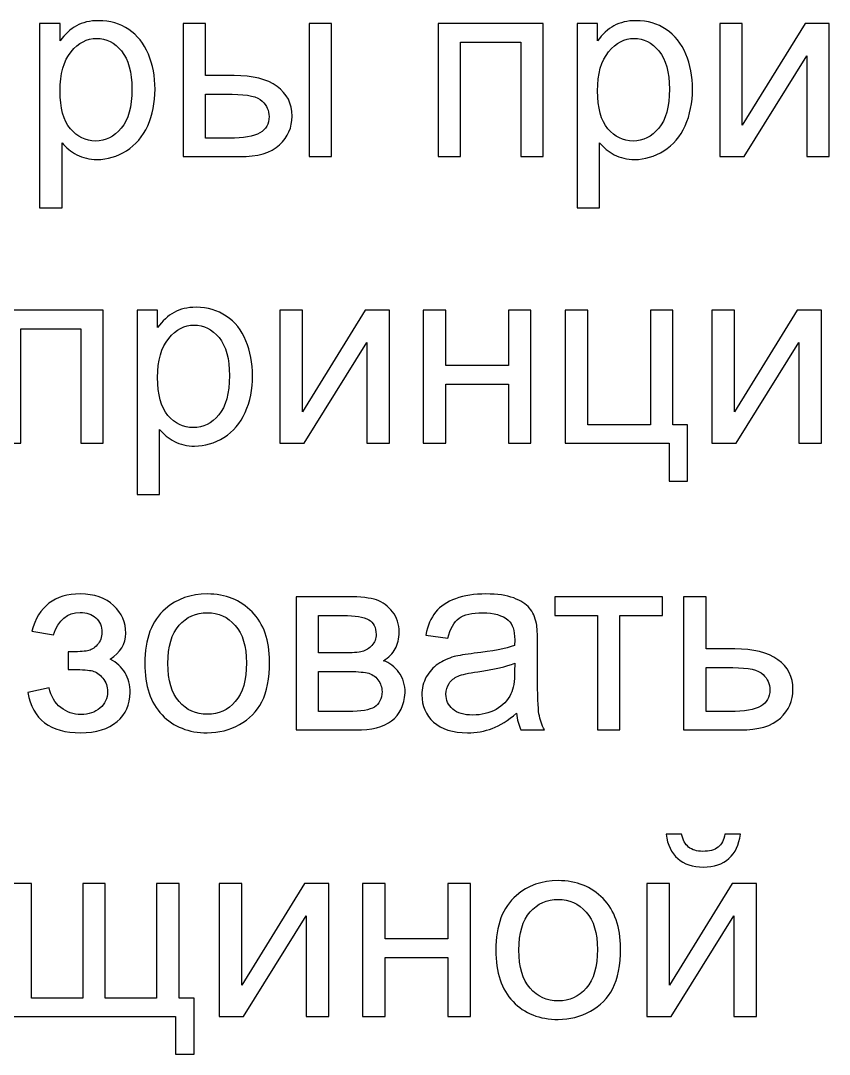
# Model space of a CAD drawing. Header units: centimetres. Extents: x -73.3 to 26.2, y -19.8 to 24.4.
# Drawn here: x -17.1 to -12.83, y 18.67 to 24.13 of the extents above; entities that cross this region are included whole.
import ezdxf

# ---------------------------------------------------------------- set-up
doc = ezdxf.new("R2010")
doc.units = ezdxf.units.CM
doc.header["$MEASUREMENT"] = 0
doc.layers.add('layer 1', color=7, linetype='Continuous')

msp = doc.modelspace()

# ---------------------------------------------------------------- linework, layer by layer
at = {"layer": 'layer 1', "color": 250}
for points, knots in [([(-16.99752, 23.14349), (-16.99752, 23.14349), (-16.99752, 24.11675), (-16.99752, 24.11675), (-16.99752, 24.11675), (-16.99752, 24.11675), (-16.88908, 24.11675), (-16.88908, 24.11675), (-16.88908, 24.11675), (-16.88908, 24.11675), (-16.88908, 24.02435), (-16.88908, 24.02435), (-16.88908, 24.02435), (-16.86355, 24.06004), (-16.83463, 24.08693), (-16.80232, 24.10478), (-16.80232, 24.10478), (-16.77024, 24.12262), (-16.73116, 24.13166), (-16.6853, 24.13166), (-16.6853, 24.13166), (-16.6252, 24.13166), (-16.57234, 24.1163), (-16.52648, 24.08535), (-16.52648, 24.08535), (-16.48062, 24.05462), (-16.44605, 24.01102), (-16.42255, 23.95499), (-16.42255, 23.95499), (-16.39928, 23.89874), (-16.38754, 23.83729), (-16.38754, 23.77019), (-16.38754, 23.77019), (-16.38754, 23.69857), (-16.40041, 23.63396), (-16.42617, 23.57635), (-16.42617, 23.57635), (-16.45192, 23.51897), (-16.48943, 23.47492), (-16.53868, 23.44419), (-16.53868, 23.44419), (-16.5877, 23.41369), (-16.63944, 23.39833), (-16.69366, 23.39833), (-16.69366, 23.39833), (-16.73342, 23.39833), (-16.76911, 23.40669), (-16.80052, 23.42341), (-16.80052, 23.42341), (-16.83214, 23.44012), (-16.8579, 23.46113), (-16.87823, 23.48666), (-16.87823, 23.48666), (-16.87823, 23.48666), (-16.87823, 23.14349), (-16.87823, 23.14349), (-16.87823, 23.14349), (-16.87823, 23.14349), (-16.99752, 23.14349), (-16.99752, 23.14349)], [0, 0, 0, 0, 0.0625, 0.0625, 0.0625, 0.0625, 0.125, 0.125, 0.125, 0.125, 0.1875, 0.1875, 0.1875, 0.1875, 0.25, 0.25, 0.25, 0.25, 0.3125, 0.3125, 0.3125, 0.3125, 0.375, 0.375, 0.375, 0.375, 0.4375, 0.4375, 0.4375, 0.4375, 0.5, 0.5, 0.5, 0.5, 0.5625, 0.5625, 0.5625, 0.5625, 0.625, 0.625, 0.625, 0.625, 0.6875, 0.6875, 0.6875, 0.6875, 0.75, 0.75, 0.75, 0.75, 0.8125, 0.8125, 0.8125, 0.8125, 0.875, 0.875, 0.875, 0.875, 1, 1, 1, 1]), ([(-16.23956, 24.11675), (-16.23956, 24.11675), (-16.12027, 24.11675), (-16.12027, 24.11675), (-16.12027, 24.11675), (-16.12027, 24.11675), (-16.12027, 23.84158), (-16.12027, 23.84158), (-16.12027, 23.84158), (-16.12027, 23.84158), (-15.96981, 23.84158), (-15.96981, 23.84158), (-15.96981, 23.84158), (-15.87154, 23.84158), (-15.79608, 23.8226), (-15.74299, 23.78442), (-15.74299, 23.78442), (-15.6899, 23.74624), (-15.66347, 23.6936), (-15.66347, 23.62651), (-15.66347, 23.62651), (-15.66347, 23.56777), (-15.68561, 23.51761), (-15.72989, 23.47582), (-15.72989, 23.47582), (-15.77417, 23.43402), (-15.84488, 23.41324), (-15.94225, 23.41324), (-15.94225, 23.41324), (-15.94225, 23.41324), (-16.23956, 23.41324), (-16.23956, 23.41324), (-16.23956, 23.41324), (-16.23956, 23.41324), (-16.23956, 24.11675), (-16.23956, 24.11675)], [0, 0, 0, 0, 0.1, 0.1, 0.1, 0.1, 0.2, 0.2, 0.2, 0.2, 0.3, 0.3, 0.3, 0.3, 0.4, 0.4, 0.4, 0.4, 0.5, 0.5, 0.5, 0.5, 0.6, 0.6, 0.6, 0.6, 0.7, 0.7, 0.7, 0.7, 0.8, 0.8, 0.8, 0.8, 1, 1, 1, 1]), ([(-15.574, 24.11675), (-15.574, 24.11675), (-15.45472, 24.11675), (-15.45472, 24.11675), (-15.45472, 24.11675), (-15.45472, 24.11675), (-15.45472, 23.41324), (-15.45472, 23.41324), (-15.45472, 23.41324), (-15.45472, 23.41324), (-15.574, 23.41324), (-15.574, 23.41324), (-15.574, 23.41324), (-15.574, 23.41324), (-15.574, 24.11675), (-15.574, 24.11675)], [0, 0, 0, 0, 0.2, 0.2, 0.2, 0.2, 0.4, 0.4, 0.4, 0.4, 0.6, 0.6, 0.6, 0.6, 1, 1, 1, 1]), ([(-14.89263, 24.11675), (-14.89263, 24.11675), (-14.33687, 24.11675), (-14.33687, 24.11675), (-14.33687, 24.11675), (-14.33687, 24.11675), (-14.33687, 23.41324), (-14.33687, 23.41324), (-14.33687, 23.41324), (-14.33687, 23.41324), (-14.45615, 23.41324), (-14.45615, 23.41324), (-14.45615, 23.41324), (-14.45615, 23.41324), (-14.45615, 24.0178), (-14.45615, 24.0178), (-14.45615, 24.0178), (-14.45615, 24.0178), (-14.77334, 24.0178), (-14.77334, 24.0178), (-14.77334, 24.0178), (-14.77334, 24.0178), (-14.77334, 23.41324), (-14.77334, 23.41324), (-14.77334, 23.41324), (-14.77334, 23.41324), (-14.89263, 23.41324), (-14.89263, 23.41324), (-14.89263, 23.41324), (-14.89263, 23.41324), (-14.89263, 24.11675), (-14.89263, 24.11675)], [0, 0, 0, 0, 0.1111111, 0.1111111, 0.1111111, 0.1111111, 0.2222222, 0.2222222, 0.2222222, 0.2222222, 0.3333333, 0.3333333, 0.3333333, 0.3333333, 0.4444444, 0.4444444, 0.4444444, 0.4444444, 0.5555556, 0.5555556, 0.5555556, 0.5555556, 0.6666667, 0.6666667, 0.6666667, 0.6666667, 0.7777778, 0.7777778, 0.7777778, 0.7777778, 1, 1, 1, 1]), ([(-14.15862, 23.14349), (-14.15862, 23.14349), (-14.15862, 24.11675), (-14.15862, 24.11675), (-14.15862, 24.11675), (-14.15862, 24.11675), (-14.05018, 24.11675), (-14.05018, 24.11675), (-14.05018, 24.11675), (-14.05018, 24.11675), (-14.05018, 24.02435), (-14.05018, 24.02435), (-14.05018, 24.02435), (-14.02465, 24.06004), (-13.99573, 24.08693), (-13.96342, 24.10478), (-13.96342, 24.10478), (-13.93134, 24.12262), (-13.89226, 24.13166), (-13.8464, 24.13166), (-13.8464, 24.13166), (-13.7863, 24.13166), (-13.73344, 24.1163), (-13.68758, 24.08535), (-13.68758, 24.08535), (-13.64172, 24.05462), (-13.60715, 24.01102), (-13.58365, 23.95499), (-13.58365, 23.95499), (-13.56038, 23.89874), (-13.54864, 23.83729), (-13.54864, 23.77019), (-13.54864, 23.77019), (-13.54864, 23.69857), (-13.56151, 23.63396), (-13.58727, 23.57635), (-13.58727, 23.57635), (-13.61302, 23.51897), (-13.65053, 23.47492), (-13.69978, 23.44419), (-13.69978, 23.44419), (-13.7488, 23.41369), (-13.80054, 23.39833), (-13.85476, 23.39833), (-13.85476, 23.39833), (-13.89452, 23.39833), (-13.93021, 23.40669), (-13.96162, 23.42341), (-13.96162, 23.42341), (-13.99324, 23.44012), (-14.019, 23.46113), (-14.03933, 23.48666), (-14.03933, 23.48666), (-14.03933, 23.48666), (-14.03933, 23.14349), (-14.03933, 23.14349), (-14.03933, 23.14349), (-14.03933, 23.14349), (-14.15862, 23.14349), (-14.15862, 23.14349)], [0, 0, 0, 0, 0.0625, 0.0625, 0.0625, 0.0625, 0.125, 0.125, 0.125, 0.125, 0.1875, 0.1875, 0.1875, 0.1875, 0.25, 0.25, 0.25, 0.25, 0.3125, 0.3125, 0.3125, 0.3125, 0.375, 0.375, 0.375, 0.375, 0.4375, 0.4375, 0.4375, 0.4375, 0.5, 0.5, 0.5, 0.5, 0.5625, 0.5625, 0.5625, 0.5625, 0.625, 0.625, 0.625, 0.625, 0.6875, 0.6875, 0.6875, 0.6875, 0.75, 0.75, 0.75, 0.75, 0.8125, 0.8125, 0.8125, 0.8125, 0.875, 0.875, 0.875, 0.875, 1, 1, 1, 1]), ([(-13.40473, 24.11675), (-13.40473, 24.11675), (-13.28544, 24.11675), (-13.28544, 24.11675), (-13.28544, 24.11675), (-13.28544, 24.11675), (-13.28544, 23.58019), (-13.28544, 23.58019), (-13.28544, 23.58019), (-13.28544, 23.58019), (-12.95402, 24.11675), (-12.95402, 24.11675), (-12.95402, 24.11675), (-12.95402, 24.11675), (-12.82592, 24.11675), (-12.82592, 24.11675), (-12.82592, 24.11675), (-12.82592, 24.11675), (-12.82592, 23.41324), (-12.82592, 23.41324), (-12.82592, 23.41324), (-12.82592, 23.41324), (-12.94521, 23.41324), (-12.94521, 23.41324), (-12.94521, 23.41324), (-12.94521, 23.41324), (-12.94521, 23.94641), (-12.94521, 23.94641), (-12.94521, 23.94641), (-12.94521, 23.94641), (-13.27618, 23.41324), (-13.27618, 23.41324), (-13.27618, 23.41324), (-13.27618, 23.41324), (-13.40473, 23.41324), (-13.40473, 23.41324), (-13.40473, 23.41324), (-13.40473, 23.41324), (-13.40473, 24.11675), (-13.40473, 24.11675)], [0, 0, 0, 0, 0.0909091, 0.0909091, 0.0909091, 0.0909091, 0.1818182, 0.1818182, 0.1818182, 0.1818182, 0.2727273, 0.2727273, 0.2727273, 0.2727273, 0.3636364, 0.3636364, 0.3636364, 0.3636364, 0.4545455, 0.4545455, 0.4545455, 0.4545455, 0.5454545, 0.5454545, 0.5454545, 0.5454545, 0.6363636, 0.6363636, 0.6363636, 0.6363636, 0.7272727, 0.7272727, 0.7272727, 0.7272727, 0.8181818, 0.8181818, 0.8181818, 0.8181818, 1, 1, 1, 1]), ([(-16.88908, 23.7607), (-16.88908, 23.67056), (-16.87078, 23.60392), (-16.8344, 23.56076), (-16.8344, 23.56076), (-16.7978, 23.51761), (-16.75352, 23.49593), (-16.70156, 23.49593), (-16.70156, 23.49593), (-16.6487, 23.49593), (-16.60351, 23.51829), (-16.56601, 23.56302), (-16.56601, 23.56302), (-16.52828, 23.60776), (-16.50953, 23.67689), (-16.50953, 23.77064), (-16.50953, 23.77064), (-16.50953, 23.86011), (-16.52783, 23.92698), (-16.56466, 23.97148), (-16.56466, 23.97148), (-16.60148, 24.01599), (-16.64531, 24.03813), (-16.69637, 24.03813), (-16.69637, 24.03813), (-16.74697, 24.03813), (-16.7917, 24.01441), (-16.83056, 23.96719), (-16.83056, 23.96719), (-16.86965, 23.91975), (-16.88908, 23.85107), (-16.88908, 23.7607)], [0, 0, 0, 0, 0.1111111, 0.1111111, 0.1111111, 0.1111111, 0.2222222, 0.2222222, 0.2222222, 0.2222222, 0.3333333, 0.3333333, 0.3333333, 0.3333333, 0.4444444, 0.4444444, 0.4444444, 0.4444444, 0.5555556, 0.5555556, 0.5555556, 0.5555556, 0.6666667, 0.6666667, 0.6666667, 0.6666667, 0.7777778, 0.7777778, 0.7777778, 0.7777778, 1, 1, 1, 1]), ([(-14.05018, 23.7607), (-14.05018, 23.67056), (-14.03188, 23.60392), (-13.9955, 23.56076), (-13.9955, 23.56076), (-13.9589, 23.51761), (-13.91462, 23.49593), (-13.86266, 23.49593), (-13.86266, 23.49593), (-13.8098, 23.49593), (-13.76461, 23.51829), (-13.72711, 23.56302), (-13.72711, 23.56302), (-13.68938, 23.60776), (-13.67063, 23.67689), (-13.67063, 23.77064), (-13.67063, 23.77064), (-13.67063, 23.86011), (-13.68893, 23.92698), (-13.72576, 23.97148), (-13.72576, 23.97148), (-13.76258, 24.01599), (-13.80641, 24.03813), (-13.85747, 24.03813), (-13.85747, 24.03813), (-13.90807, 24.03813), (-13.9528, 24.01441), (-13.99166, 23.96719), (-13.99166, 23.96719), (-14.03075, 23.91975), (-14.05018, 23.85107), (-14.05018, 23.7607)], [0, 0, 0, 0, 0.1111111, 0.1111111, 0.1111111, 0.1111111, 0.2222222, 0.2222222, 0.2222222, 0.2222222, 0.3333333, 0.3333333, 0.3333333, 0.3333333, 0.4444444, 0.4444444, 0.4444444, 0.4444444, 0.5555556, 0.5555556, 0.5555556, 0.5555556, 0.6666667, 0.6666667, 0.6666667, 0.6666667, 0.7777778, 0.7777778, 0.7777778, 0.7777778, 1, 1, 1, 1]), ([(-16.12027, 23.51084), (-16.12027, 23.51084), (-15.99512, 23.51084), (-15.99512, 23.51084), (-15.99512, 23.51084), (-15.91989, 23.51084), (-15.86589, 23.5201), (-15.83381, 23.53862), (-15.83381, 23.53862), (-15.8015, 23.55715), (-15.78546, 23.58607), (-15.78546, 23.62538), (-15.78546, 23.62538), (-15.78546, 23.65588), (-15.79744, 23.68299), (-15.82116, 23.70693), (-15.82116, 23.70693), (-15.84511, 23.73066), (-15.89775, 23.74263), (-15.9793, 23.74263), (-15.9793, 23.74263), (-15.9793, 23.74263), (-16.12027, 23.74263), (-16.12027, 23.74263), (-16.12027, 23.74263), (-16.12027, 23.74263), (-16.12027, 23.51084), (-16.12027, 23.51084)], [0, 0, 0, 0, 0.125, 0.125, 0.125, 0.125, 0.25, 0.25, 0.25, 0.25, 0.375, 0.375, 0.375, 0.375, 0.5, 0.5, 0.5, 0.5, 0.625, 0.625, 0.625, 0.625, 0.75, 0.75, 0.75, 0.75, 1, 1, 1, 1]), ([(-16.4823, 21.62916), (-16.4823, 21.62916), (-16.4823, 22.60242), (-16.4823, 22.60242), (-16.4823, 22.60242), (-16.4823, 22.60242), (-16.37386, 22.60242), (-16.37386, 22.60242), (-16.37386, 22.60242), (-16.37386, 22.60242), (-16.37386, 22.51002), (-16.37386, 22.51002), (-16.37386, 22.51002), (-16.34833, 22.54571), (-16.31941, 22.5726), (-16.2871, 22.59045), (-16.2871, 22.59045), (-16.25502, 22.60829), (-16.21594, 22.61733), (-16.17008, 22.61733), (-16.17008, 22.61733), (-16.10998, 22.61733), (-16.05712, 22.60197), (-16.01126, 22.57102), (-16.01126, 22.57102), (-15.9654, 22.54029), (-15.93083, 22.49669), (-15.90733, 22.44066), (-15.90733, 22.44066), (-15.88406, 22.38441), (-15.87232, 22.32296), (-15.87232, 22.25586), (-15.87232, 22.25586), (-15.87232, 22.18424), (-15.88519, 22.11963), (-15.91095, 22.06202), (-15.91095, 22.06202), (-15.9367, 22.00464), (-15.97421, 21.96059), (-16.02346, 21.92986), (-16.02346, 21.92986), (-16.07248, 21.89936), (-16.12422, 21.884), (-16.17844, 21.884), (-16.17844, 21.884), (-16.2182, 21.884), (-16.25389, 21.89236), (-16.2853, 21.90908), (-16.2853, 21.90908), (-16.31692, 21.92579), (-16.34268, 21.9468), (-16.36301, 21.97233), (-16.36301, 21.97233), (-16.36301, 21.97233), (-16.36301, 21.62916), (-16.36301, 21.62916), (-16.36301, 21.62916), (-16.36301, 21.62916), (-16.4823, 21.62916), (-16.4823, 21.62916)], [0, 0, 0, 0, 0.0625, 0.0625, 0.0625, 0.0625, 0.125, 0.125, 0.125, 0.125, 0.1875, 0.1875, 0.1875, 0.1875, 0.25, 0.25, 0.25, 0.25, 0.3125, 0.3125, 0.3125, 0.3125, 0.375, 0.375, 0.375, 0.375, 0.4375, 0.4375, 0.4375, 0.4375, 0.5, 0.5, 0.5, 0.5, 0.5625, 0.5625, 0.5625, 0.5625, 0.625, 0.625, 0.625, 0.625, 0.6875, 0.6875, 0.6875, 0.6875, 0.75, 0.75, 0.75, 0.75, 0.8125, 0.8125, 0.8125, 0.8125, 0.875, 0.875, 0.875, 0.875, 1, 1, 1, 1]), ([(-17.21631, 22.60242), (-17.21631, 22.60242), (-16.66055, 22.60242), (-16.66055, 22.60242), (-16.66055, 22.60242), (-16.66055, 22.60242), (-16.66055, 21.89891), (-16.66055, 21.89891), (-16.66055, 21.89891), (-16.66055, 21.89891), (-16.77983, 21.89891), (-16.77983, 21.89891), (-16.77983, 21.89891), (-16.77983, 21.89891), (-16.77983, 22.50347), (-16.77983, 22.50347), (-16.77983, 22.50347), (-16.77983, 22.50347), (-17.09702, 22.50347), (-17.09702, 22.50347), (-17.09702, 22.50347), (-17.09702, 22.50347), (-17.09702, 21.89891), (-17.09702, 21.89891), (-17.09702, 21.89891), (-17.09702, 21.89891), (-17.21631, 21.89891), (-17.21631, 21.89891), (-17.21631, 21.89891), (-17.21631, 21.89891), (-17.21631, 22.60242), (-17.21631, 22.60242)], [0, 0, 0, 0, 0.1111111, 0.1111111, 0.1111111, 0.1111111, 0.2222222, 0.2222222, 0.2222222, 0.2222222, 0.3333333, 0.3333333, 0.3333333, 0.3333333, 0.4444444, 0.4444444, 0.4444444, 0.4444444, 0.5555556, 0.5555556, 0.5555556, 0.5555556, 0.6666667, 0.6666667, 0.6666667, 0.6666667, 0.7777778, 0.7777778, 0.7777778, 0.7777778, 1, 1, 1, 1]), ([(-15.72841, 22.60242), (-15.72841, 22.60242), (-15.60912, 22.60242), (-15.60912, 22.60242), (-15.60912, 22.60242), (-15.60912, 22.60242), (-15.60912, 22.06586), (-15.60912, 22.06586), (-15.60912, 22.06586), (-15.60912, 22.06586), (-15.2777, 22.60242), (-15.2777, 22.60242), (-15.2777, 22.60242), (-15.2777, 22.60242), (-15.1496, 22.60242), (-15.1496, 22.60242), (-15.1496, 22.60242), (-15.1496, 22.60242), (-15.1496, 21.89891), (-15.1496, 21.89891), (-15.1496, 21.89891), (-15.1496, 21.89891), (-15.26889, 21.89891), (-15.26889, 21.89891), (-15.26889, 21.89891), (-15.26889, 21.89891), (-15.26889, 22.43208), (-15.26889, 22.43208), (-15.26889, 22.43208), (-15.26889, 22.43208), (-15.59986, 21.89891), (-15.59986, 21.89891), (-15.59986, 21.89891), (-15.59986, 21.89891), (-15.72841, 21.89891), (-15.72841, 21.89891), (-15.72841, 21.89891), (-15.72841, 21.89891), (-15.72841, 22.60242), (-15.72841, 22.60242)], [0, 0, 0, 0, 0.0909091, 0.0909091, 0.0909091, 0.0909091, 0.1818182, 0.1818182, 0.1818182, 0.1818182, 0.2727273, 0.2727273, 0.2727273, 0.2727273, 0.3636364, 0.3636364, 0.3636364, 0.3636364, 0.4545455, 0.4545455, 0.4545455, 0.4545455, 0.5454545, 0.5454545, 0.5454545, 0.5454545, 0.6363636, 0.6363636, 0.6363636, 0.6363636, 0.7272727, 0.7272727, 0.7272727, 0.7272727, 0.8181818, 0.8181818, 0.8181818, 0.8181818, 1, 1, 1, 1]), ([(-14.97113, 22.60242), (-14.97113, 22.60242), (-14.85184, 22.60242), (-14.85184, 22.60242), (-14.85184, 22.60242), (-14.85184, 22.60242), (-14.85184, 22.30963), (-14.85184, 22.30963), (-14.85184, 22.30963), (-14.85184, 22.30963), (-14.5211, 22.30963), (-14.5211, 22.30963), (-14.5211, 22.30963), (-14.5211, 22.30963), (-14.5211, 22.60242), (-14.5211, 22.60242), (-14.5211, 22.60242), (-14.5211, 22.60242), (-14.40181, 22.60242), (-14.40181, 22.60242), (-14.40181, 22.60242), (-14.40181, 22.60242), (-14.40181, 21.89891), (-14.40181, 21.89891), (-14.40181, 21.89891), (-14.40181, 21.89891), (-14.5211, 21.89891), (-14.5211, 21.89891), (-14.5211, 21.89891), (-14.5211, 21.89891), (-14.5211, 22.21068), (-14.5211, 22.21068), (-14.5211, 22.21068), (-14.5211, 22.21068), (-14.85184, 22.21068), (-14.85184, 22.21068), (-14.85184, 22.21068), (-14.85184, 22.21068), (-14.85184, 21.89891), (-14.85184, 21.89891), (-14.85184, 21.89891), (-14.85184, 21.89891), (-14.97113, 21.89891), (-14.97113, 21.89891), (-14.97113, 21.89891), (-14.97113, 21.89891), (-14.97113, 22.60242), (-14.97113, 22.60242)], [0, 0, 0, 0, 0.0769231, 0.0769231, 0.0769231, 0.0769231, 0.1538462, 0.1538462, 0.1538462, 0.1538462, 0.2307692, 0.2307692, 0.2307692, 0.2307692, 0.3076923, 0.3076923, 0.3076923, 0.3076923, 0.3846154, 0.3846154, 0.3846154, 0.3846154, 0.4615385, 0.4615385, 0.4615385, 0.4615385, 0.5384615, 0.5384615, 0.5384615, 0.5384615, 0.6153846, 0.6153846, 0.6153846, 0.6153846, 0.6923077, 0.6923077, 0.6923077, 0.6923077, 0.7692308, 0.7692308, 0.7692308, 0.7692308, 0.8461538, 0.8461538, 0.8461538, 0.8461538, 1, 1, 1, 1]), ([(-14.2213, 22.60242), (-14.2213, 22.60242), (-14.10202, 22.60242), (-14.10202, 22.60242), (-14.10202, 22.60242), (-14.10202, 22.60242), (-14.10202, 21.99651), (-14.10202, 21.99651), (-14.10202, 21.99651), (-14.10202, 21.99651), (-13.77127, 21.99651), (-13.77127, 21.99651), (-13.77127, 21.99651), (-13.77127, 21.99651), (-13.77127, 22.60242), (-13.77127, 22.60242), (-13.77127, 22.60242), (-13.77127, 22.60242), (-13.65199, 22.60242), (-13.65199, 22.60242), (-13.65199, 22.60242), (-13.65199, 22.60242), (-13.65199, 21.99651), (-13.65199, 21.99651), (-13.65199, 21.99651), (-13.65199, 21.99651), (-13.57472, 21.99651), (-13.57472, 21.99651), (-13.57472, 21.99651), (-13.57472, 21.99651), (-13.57472, 21.69965), (-13.57472, 21.69965), (-13.57472, 21.69965), (-13.57472, 21.69965), (-13.67232, 21.69965), (-13.67232, 21.69965), (-13.67232, 21.69965), (-13.67232, 21.69965), (-13.67232, 21.89891), (-13.67232, 21.89891), (-13.67232, 21.89891), (-13.67232, 21.89891), (-14.2213, 21.89891), (-14.2213, 21.89891), (-14.2213, 21.89891), (-14.2213, 21.89891), (-14.2213, 22.60242), (-14.2213, 22.60242)], [0, 0, 0, 0, 0.0769231, 0.0769231, 0.0769231, 0.0769231, 0.1538462, 0.1538462, 0.1538462, 0.1538462, 0.2307692, 0.2307692, 0.2307692, 0.2307692, 0.3076923, 0.3076923, 0.3076923, 0.3076923, 0.3846154, 0.3846154, 0.3846154, 0.3846154, 0.4615385, 0.4615385, 0.4615385, 0.4615385, 0.5384615, 0.5384615, 0.5384615, 0.5384615, 0.6153846, 0.6153846, 0.6153846, 0.6153846, 0.6923077, 0.6923077, 0.6923077, 0.6923077, 0.7692308, 0.7692308, 0.7692308, 0.7692308, 0.8461538, 0.8461538, 0.8461538, 0.8461538, 1, 1, 1, 1]), ([(-13.44618, 22.60242), (-13.44618, 22.60242), (-13.32689, 22.60242), (-13.32689, 22.60242), (-13.32689, 22.60242), (-13.32689, 22.60242), (-13.32689, 22.06586), (-13.32689, 22.06586), (-13.32689, 22.06586), (-13.32689, 22.06586), (-12.99547, 22.60242), (-12.99547, 22.60242), (-12.99547, 22.60242), (-12.99547, 22.60242), (-12.86737, 22.60242), (-12.86737, 22.60242), (-12.86737, 22.60242), (-12.86737, 22.60242), (-12.86737, 21.89891), (-12.86737, 21.89891), (-12.86737, 21.89891), (-12.86737, 21.89891), (-12.98666, 21.89891), (-12.98666, 21.89891), (-12.98666, 21.89891), (-12.98666, 21.89891), (-12.98666, 22.43208), (-12.98666, 22.43208), (-12.98666, 22.43208), (-12.98666, 22.43208), (-13.31763, 21.89891), (-13.31763, 21.89891), (-13.31763, 21.89891), (-13.31763, 21.89891), (-13.44618, 21.89891), (-13.44618, 21.89891), (-13.44618, 21.89891), (-13.44618, 21.89891), (-13.44618, 22.60242), (-13.44618, 22.60242)], [0, 0, 0, 0, 0.0909091, 0.0909091, 0.0909091, 0.0909091, 0.1818182, 0.1818182, 0.1818182, 0.1818182, 0.2727273, 0.2727273, 0.2727273, 0.2727273, 0.3636364, 0.3636364, 0.3636364, 0.3636364, 0.4545455, 0.4545455, 0.4545455, 0.4545455, 0.5454545, 0.5454545, 0.5454545, 0.5454545, 0.6363636, 0.6363636, 0.6363636, 0.6363636, 0.7272727, 0.7272727, 0.7272727, 0.7272727, 0.8181818, 0.8181818, 0.8181818, 0.8181818, 1, 1, 1, 1]), ([(-16.37386, 22.24637), (-16.37386, 22.15623), (-16.35556, 22.08959), (-16.31918, 22.04643), (-16.31918, 22.04643), (-16.28258, 22.00328), (-16.2383, 21.9816), (-16.18634, 21.9816), (-16.18634, 21.9816), (-16.13348, 21.9816), (-16.08829, 22.00396), (-16.05079, 22.04869), (-16.05079, 22.04869), (-16.01306, 22.09343), (-15.99431, 22.16256), (-15.99431, 22.25631), (-15.99431, 22.25631), (-15.99431, 22.34578), (-16.01261, 22.41265), (-16.04944, 22.45715), (-16.04944, 22.45715), (-16.08626, 22.50166), (-16.13009, 22.5238), (-16.18115, 22.5238), (-16.18115, 22.5238), (-16.23175, 22.5238), (-16.27648, 22.50008), (-16.31534, 22.45286), (-16.31534, 22.45286), (-16.35443, 22.40542), (-16.37386, 22.33674), (-16.37386, 22.24637)], [0, 0, 0, 0, 0.1111111, 0.1111111, 0.1111111, 0.1111111, 0.2222222, 0.2222222, 0.2222222, 0.2222222, 0.3333333, 0.3333333, 0.3333333, 0.3333333, 0.4444444, 0.4444444, 0.4444444, 0.4444444, 0.5555556, 0.5555556, 0.5555556, 0.5555556, 0.6666667, 0.6666667, 0.6666667, 0.6666667, 0.7777778, 0.7777778, 0.7777778, 0.7777778, 1, 1, 1, 1]), ([(-16.84704, 20.70312), (-16.84704, 20.70312), (-16.84704, 20.79666), (-16.84704, 20.79666), (-16.84704, 20.79666), (-16.79689, 20.79711), (-16.76255, 20.79914), (-16.74448, 20.80253), (-16.74448, 20.80253), (-16.72618, 20.80614), (-16.70878, 20.81654), (-16.69251, 20.83416), (-16.69251, 20.83416), (-16.67625, 20.85178), (-16.66812, 20.87369), (-16.66812, 20.90013), (-16.66812, 20.90013), (-16.66812, 20.93198), (-16.67873, 20.95773), (-16.7002, 20.97671), (-16.7002, 20.97671), (-16.72166, 20.99591), (-16.74922, 21.0054), (-16.78333, 21.0054), (-16.78333, 21.0054), (-16.85043, 21.0054), (-16.89742, 20.96609), (-16.92431, 20.88747), (-16.92431, 20.88747), (-16.92431, 20.88747), (-17.03817, 20.90645), (-17.03817, 20.90645), (-17.03817, 20.90645), (-17.00293, 21.03748), (-16.91753, 21.103), (-16.78243, 21.103), (-16.78243, 21.103), (-16.70743, 21.103), (-16.64869, 21.08267), (-16.60599, 21.04178), (-16.60599, 21.04178), (-16.56329, 21.00089), (-16.54205, 20.95209), (-16.54205, 20.89538), (-16.54205, 20.89538), (-16.54205, 20.83822), (-16.56984, 20.79259), (-16.62519, 20.75893), (-16.62519, 20.75893), (-16.58972, 20.73995), (-16.56329, 20.71578), (-16.54544, 20.68641), (-16.54544, 20.68641), (-16.52782, 20.65704), (-16.51901, 20.62225), (-16.51901, 20.58203), (-16.51901, 20.58203), (-16.51901, 20.519), (-16.54205, 20.46794), (-16.58791, 20.42863), (-16.58791, 20.42863), (-16.634, 20.38932), (-16.69816, 20.36967), (-16.78085, 20.36967), (-16.78085, 20.36967), (-16.94125, 20.36967), (-17.03433, 20.44061), (-17.05986, 20.58248), (-17.05986, 20.58248), (-17.05986, 20.58248), (-16.94735, 20.60688), (-16.94735, 20.60688), (-16.94735, 20.60688), (-16.93718, 20.56215), (-16.91663, 20.52736), (-16.88545, 20.50274), (-16.88545, 20.50274), (-16.85427, 20.47811), (-16.8188, 20.46591), (-16.77859, 20.46591), (-16.77859, 20.46591), (-16.73838, 20.46591), (-16.70494, 20.47721), (-16.67828, 20.50002), (-16.67828, 20.50002), (-16.65162, 20.52262), (-16.63829, 20.55153), (-16.63829, 20.58678), (-16.63829, 20.58678), (-16.63829, 20.61411), (-16.64665, 20.63783), (-16.66337, 20.65817), (-16.66337, 20.65817), (-16.68009, 20.6785), (-16.69794, 20.69115), (-16.71691, 20.69612), (-16.71691, 20.69612), (-16.73589, 20.70132), (-16.77023, 20.7038), (-16.81993, 20.7038), (-16.81993, 20.7038), (-16.824, 20.7038), (-16.83304, 20.70358), (-16.84704, 20.70312)], [0, 0, 0, 0, 0.037037, 0.037037, 0.037037, 0.037037, 0.0740741, 0.0740741, 0.0740741, 0.0740741, 0.1111111, 0.1111111, 0.1111111, 0.1111111, 0.1481481, 0.1481481, 0.1481481, 0.1481481, 0.1851852, 0.1851852, 0.1851852, 0.1851852, 0.2222222, 0.2222222, 0.2222222, 0.2222222, 0.2592593, 0.2592593, 0.2592593, 0.2592593, 0.2962963, 0.2962963, 0.2962963, 0.2962963, 0.3333333, 0.3333333, 0.3333333, 0.3333333, 0.3703704, 0.3703704, 0.3703704, 0.3703704, 0.4074074, 0.4074074, 0.4074074, 0.4074074, 0.4444444, 0.4444444, 0.4444444, 0.4444444, 0.4814815, 0.4814815, 0.4814815, 0.4814815, 0.5185185, 0.5185185, 0.5185185, 0.5185185, 0.5555556, 0.5555556, 0.5555556, 0.5555556, 0.5925926, 0.5925926, 0.5925926, 0.5925926, 0.6296296, 0.6296296, 0.6296296, 0.6296296, 0.6666667, 0.6666667, 0.6666667, 0.6666667, 0.7037037, 0.7037037, 0.7037037, 0.7037037, 0.7407407, 0.7407407, 0.7407407, 0.7407407, 0.7777778, 0.7777778, 0.7777778, 0.7777778, 0.8148148, 0.8148148, 0.8148148, 0.8148148, 0.8518519, 0.8518519, 0.8518519, 0.8518519, 0.8888889, 0.8888889, 0.8888889, 0.8888889, 0.9259259, 0.9259259, 0.9259259, 0.9259259, 1, 1, 1, 1]), ([(-16.4413, 20.73633), (-16.4413, 20.86624), (-16.40515, 20.96248), (-16.33263, 21.02506), (-16.33263, 21.02506), (-16.27231, 21.07702), (-16.19844, 21.103), (-16.11146, 21.103), (-16.11146, 21.103), (-16.01499, 21.103), (-15.93592, 21.07137), (-15.87447, 21.00811), (-15.87447, 21.00811), (-15.81325, 20.94508), (-15.78252, 20.85765), (-15.78252, 20.74628), (-15.78252, 20.74628), (-15.78252, 20.65591), (-15.79608, 20.58497), (-15.82319, 20.53323), (-15.82319, 20.53323), (-15.8503, 20.4815), (-15.88983, 20.44129), (-15.94179, 20.41259), (-15.94179, 20.41259), (-15.99353, 20.3839), (-16.05023, 20.36967), (-16.11146, 20.36967), (-16.11146, 20.36967), (-16.20996, 20.36967), (-16.28948, 20.40107), (-16.35025, 20.4641), (-16.35025, 20.4641), (-16.41103, 20.52713), (-16.4413, 20.61795), (-16.4413, 20.73633)], [0, 0, 0, 0, 0.1, 0.1, 0.1, 0.1, 0.2, 0.2, 0.2, 0.2, 0.3, 0.3, 0.3, 0.3, 0.4, 0.4, 0.4, 0.4, 0.5, 0.5, 0.5, 0.5, 0.6, 0.6, 0.6, 0.6, 0.7, 0.7, 0.7, 0.7, 0.8, 0.8, 0.8, 0.8, 1, 1, 1, 1]), ([(-15.64268, 21.08809), (-15.64268, 21.08809), (-15.36819, 21.08809), (-15.36819, 21.08809), (-15.36819, 21.08809), (-15.30086, 21.08809), (-15.25071, 21.08244), (-15.21772, 21.07115), (-15.21772, 21.07115), (-15.18497, 21.05985), (-15.15673, 21.03929), (-15.13323, 21.00924), (-15.13323, 21.00924), (-15.10951, 20.97897), (-15.09776, 20.94305), (-15.09776, 20.90103), (-15.09776, 20.90103), (-15.09776, 20.86737), (-15.10476, 20.838), (-15.11855, 20.81315), (-15.11855, 20.81315), (-15.13255, 20.78807), (-15.15334, 20.76706), (-15.18135, 20.75034), (-15.18135, 20.75034), (-15.14837, 20.73927), (-15.12103, 20.71871), (-15.09912, 20.68844), (-15.09912, 20.68844), (-15.07743, 20.65839), (-15.06658, 20.62247), (-15.06658, 20.58113), (-15.06658, 20.58113), (-15.07088, 20.51448), (-15.09482, 20.46501), (-15.13797, 20.43293), (-15.13797, 20.43293), (-15.18113, 20.40062), (-15.24393, 20.38458), (-15.32616, 20.38458), (-15.32616, 20.38458), (-15.32616, 20.38458), (-15.64268, 20.38458), (-15.64268, 20.38458), (-15.64268, 20.38458), (-15.64268, 20.38458), (-15.64268, 21.08809), (-15.64268, 21.08809)], [0, 0, 0, 0, 0.0769231, 0.0769231, 0.0769231, 0.0769231, 0.1538462, 0.1538462, 0.1538462, 0.1538462, 0.2307692, 0.2307692, 0.2307692, 0.2307692, 0.3076923, 0.3076923, 0.3076923, 0.3076923, 0.3846154, 0.3846154, 0.3846154, 0.3846154, 0.4615385, 0.4615385, 0.4615385, 0.4615385, 0.5384615, 0.5384615, 0.5384615, 0.5384615, 0.6153846, 0.6153846, 0.6153846, 0.6153846, 0.6923077, 0.6923077, 0.6923077, 0.6923077, 0.7692308, 0.7692308, 0.7692308, 0.7692308, 0.8461538, 0.8461538, 0.8461538, 0.8461538, 1, 1, 1, 1]), ([(-14.47807, 20.47269), (-14.52235, 20.43496), (-14.56505, 20.40853), (-14.60594, 20.39294), (-14.60594, 20.39294), (-14.64683, 20.37735), (-14.69066, 20.36967), (-14.73765, 20.36967), (-14.73765, 20.36967), (-14.81491, 20.36967), (-14.87433, 20.38842), (-14.9159, 20.42615), (-14.9159, 20.42615), (-14.95747, 20.46365), (-14.97825, 20.51177), (-14.97825, 20.57028), (-14.97825, 20.57028), (-14.97825, 20.60462), (-14.97034, 20.63603), (-14.95476, 20.66449), (-14.95476, 20.66449), (-14.93894, 20.69296), (-14.91838, 20.71555), (-14.89308, 20.73272), (-14.89308, 20.73272), (-14.86755, 20.74989), (-14.83909, 20.76299), (-14.80723, 20.7718), (-14.80723, 20.7718), (-14.78374, 20.7779), (-14.74827, 20.78378), (-14.70105, 20.78965), (-14.70105, 20.78965), (-14.60481, 20.80095), (-14.53364, 20.81473), (-14.48823, 20.83054), (-14.48823, 20.83054), (-14.48778, 20.84681), (-14.48756, 20.8572), (-14.48756, 20.86149), (-14.48756, 20.86149), (-14.48756, 20.90984), (-14.49885, 20.94395), (-14.52144, 20.96383), (-14.52144, 20.96383), (-14.55194, 20.99072), (-14.59735, 21.00405), (-14.65745, 21.00405), (-14.65745, 21.00405), (-14.7137, 21.00405), (-14.75527, 20.99411), (-14.78193, 20.97445), (-14.78193, 20.97445), (-14.80881, 20.9548), (-14.82847, 20.92001), (-14.84135, 20.86985), (-14.84135, 20.86985), (-14.84135, 20.86985), (-14.95792, 20.88612), (-14.95792, 20.88612), (-14.95792, 20.88612), (-14.9473, 20.93605), (-14.92991, 20.97649), (-14.90551, 21.00721), (-14.90551, 21.00721), (-14.88111, 21.03794), (-14.84586, 21.06143), (-14.79978, 21.07815), (-14.79978, 21.07815), (-14.75391, 21.09464), (-14.70037, 21.103), (-14.63983, 21.103), (-14.63983, 21.103), (-14.57973, 21.103), (-14.53071, 21.096), (-14.49298, 21.08176), (-14.49298, 21.08176), (-14.45548, 21.06753), (-14.42769, 21.04991), (-14.41007, 21.02845), (-14.41007, 21.02845), (-14.39245, 21.00698), (-14.38002, 20.97987), (-14.37279, 20.94712), (-14.37279, 20.94712), (-14.36895, 20.92678), (-14.36692, 20.89019), (-14.36692, 20.83755), (-14.36692, 20.83755), (-14.36692, 20.83755), (-14.36692, 20.6794), (-14.36692, 20.6794), (-14.36692, 20.6794), (-14.36692, 20.56893), (-14.36443, 20.49912), (-14.35946, 20.46953), (-14.35946, 20.46953), (-14.35472, 20.43993), (-14.34478, 20.41169), (-14.33032, 20.38458), (-14.33032, 20.38458), (-14.33032, 20.38458), (-14.45502, 20.38458), (-14.45502, 20.38458), (-14.45502, 20.38458), (-14.467, 20.40966), (-14.47468, 20.43903), (-14.47807, 20.47269)], [0, 0, 0, 0, 0.0357143, 0.0357143, 0.0357143, 0.0357143, 0.0714286, 0.0714286, 0.0714286, 0.0714286, 0.1071429, 0.1071429, 0.1071429, 0.1071429, 0.1428571, 0.1428571, 0.1428571, 0.1428571, 0.1785714, 0.1785714, 0.1785714, 0.1785714, 0.2142857, 0.2142857, 0.2142857, 0.2142857, 0.25, 0.25, 0.25, 0.25, 0.2857143, 0.2857143, 0.2857143, 0.2857143, 0.3214286, 0.3214286, 0.3214286, 0.3214286, 0.3571429, 0.3571429, 0.3571429, 0.3571429, 0.3928571, 0.3928571, 0.3928571, 0.3928571, 0.4285714, 0.4285714, 0.4285714, 0.4285714, 0.4642857, 0.4642857, 0.4642857, 0.4642857, 0.5, 0.5, 0.5, 0.5, 0.5357143, 0.5357143, 0.5357143, 0.5357143, 0.5714286, 0.5714286, 0.5714286, 0.5714286, 0.6071429, 0.6071429, 0.6071429, 0.6071429, 0.6428571, 0.6428571, 0.6428571, 0.6428571, 0.6785714, 0.6785714, 0.6785714, 0.6785714, 0.7142857, 0.7142857, 0.7142857, 0.7142857, 0.75, 0.75, 0.75, 0.75, 0.7857143, 0.7857143, 0.7857143, 0.7857143, 0.8214286, 0.8214286, 0.8214286, 0.8214286, 0.8571429, 0.8571429, 0.8571429, 0.8571429, 0.8928571, 0.8928571, 0.8928571, 0.8928571, 0.9285714, 0.9285714, 0.9285714, 0.9285714, 1, 1, 1, 1]), ([(-14.27587, 21.08809), (-14.27587, 21.08809), (-13.70656, 21.08809), (-13.70656, 21.08809), (-13.70656, 21.08809), (-13.70656, 21.08809), (-13.70656, 20.98914), (-13.70656, 20.98914), (-13.70656, 20.98914), (-13.70656, 20.98914), (-13.93157, 20.98914), (-13.93157, 20.98914), (-13.93157, 20.98914), (-13.93157, 20.98914), (-13.93157, 20.38458), (-13.93157, 20.38458), (-13.93157, 20.38458), (-13.93157, 20.38458), (-14.05086, 20.38458), (-14.05086, 20.38458), (-14.05086, 20.38458), (-14.05086, 20.38458), (-14.05086, 20.98914), (-14.05086, 20.98914), (-14.05086, 20.98914), (-14.05086, 20.98914), (-14.27587, 20.98914), (-14.27587, 20.98914), (-14.27587, 20.98914), (-14.27587, 20.98914), (-14.27587, 21.08809), (-14.27587, 21.08809)], [0, 0, 0, 0, 0.1111111, 0.1111111, 0.1111111, 0.1111111, 0.2222222, 0.2222222, 0.2222222, 0.2222222, 0.3333333, 0.3333333, 0.3333333, 0.3333333, 0.4444444, 0.4444444, 0.4444444, 0.4444444, 0.5555556, 0.5555556, 0.5555556, 0.5555556, 0.6666667, 0.6666667, 0.6666667, 0.6666667, 0.7777778, 0.7777778, 0.7777778, 0.7777778, 1, 1, 1, 1]), ([(-13.59541, 21.08809), (-13.59541, 21.08809), (-13.47612, 21.08809), (-13.47612, 21.08809), (-13.47612, 21.08809), (-13.47612, 21.08809), (-13.47612, 20.81292), (-13.47612, 20.81292), (-13.47612, 20.81292), (-13.47612, 20.81292), (-13.32521, 20.81292), (-13.32521, 20.81292), (-13.32521, 20.81292), (-13.22671, 20.81292), (-13.15103, 20.79394), (-13.09771, 20.75576), (-13.09771, 20.75576), (-13.04462, 20.71758), (-13.01796, 20.66494), (-13.01796, 20.59785), (-13.01796, 20.59785), (-13.01796, 20.53911), (-13.0401, 20.48895), (-13.08461, 20.44716), (-13.08461, 20.44716), (-13.12889, 20.40536), (-13.19982, 20.38458), (-13.29742, 20.38458), (-13.29742, 20.38458), (-13.29742, 20.38458), (-13.59541, 20.38458), (-13.59541, 20.38458), (-13.59541, 20.38458), (-13.59541, 20.38458), (-13.59541, 21.08809), (-13.59541, 21.08809)], [0, 0, 0, 0, 0.1, 0.1, 0.1, 0.1, 0.2, 0.2, 0.2, 0.2, 0.3, 0.3, 0.3, 0.3, 0.4, 0.4, 0.4, 0.4, 0.5, 0.5, 0.5, 0.5, 0.6, 0.6, 0.6, 0.6, 0.7, 0.7, 0.7, 0.7, 0.8, 0.8, 0.8, 0.8, 1, 1, 1, 1]), ([(-16.3193, 20.73611), (-16.3193, 20.64619), (-16.29965, 20.57887), (-16.26034, 20.53436), (-16.26034, 20.53436), (-16.2208, 20.48963), (-16.17133, 20.46727), (-16.11146, 20.46727), (-16.11146, 20.46727), (-16.05227, 20.46727), (-16.00302, 20.48963), (-15.96348, 20.53459), (-15.96348, 20.53459), (-15.92417, 20.57955), (-15.90452, 20.648), (-15.90452, 20.73995), (-15.90452, 20.73995), (-15.90452, 20.8267), (-15.9244, 20.89244), (-15.96393, 20.93695), (-15.96393, 20.93695), (-16.00347, 20.98168), (-16.05272, 21.00405), (-16.11146, 21.00405), (-16.11146, 21.00405), (-16.17133, 21.00405), (-16.2208, 20.98191), (-16.26034, 20.9374), (-16.26034, 20.9374), (-16.29965, 20.8929), (-16.3193, 20.8258), (-16.3193, 20.73611)], [0, 0, 0, 0, 0.1111111, 0.1111111, 0.1111111, 0.1111111, 0.2222222, 0.2222222, 0.2222222, 0.2222222, 0.3333333, 0.3333333, 0.3333333, 0.3333333, 0.4444444, 0.4444444, 0.4444444, 0.4444444, 0.5555556, 0.5555556, 0.5555556, 0.5555556, 0.6666667, 0.6666667, 0.6666667, 0.6666667, 0.7777778, 0.7777778, 0.7777778, 0.7777778, 1, 1, 1, 1]), ([(-15.52339, 20.79123), (-15.52339, 20.79123), (-15.39688, 20.79123), (-15.39688, 20.79123), (-15.39688, 20.79123), (-15.3465, 20.79123), (-15.31171, 20.79394), (-15.29295, 20.79914), (-15.29295, 20.79914), (-15.27398, 20.80456), (-15.25703, 20.81518), (-15.24212, 20.83145), (-15.24212, 20.83145), (-15.22721, 20.84749), (-15.21976, 20.86692), (-15.21976, 20.88951), (-15.21976, 20.88951), (-15.21976, 20.92678), (-15.23286, 20.95254), (-15.25884, 20.96722), (-15.25884, 20.96722), (-15.28505, 20.98191), (-15.32978, 20.98914), (-15.39304, 20.98914), (-15.39304, 20.98914), (-15.39304, 20.98914), (-15.52339, 20.98914), (-15.52339, 20.98914), (-15.52339, 20.98914), (-15.52339, 20.98914), (-15.52339, 20.79123), (-15.52339, 20.79123)], [0, 0, 0, 0, 0.1111111, 0.1111111, 0.1111111, 0.1111111, 0.2222222, 0.2222222, 0.2222222, 0.2222222, 0.3333333, 0.3333333, 0.3333333, 0.3333333, 0.4444444, 0.4444444, 0.4444444, 0.4444444, 0.5555556, 0.5555556, 0.5555556, 0.5555556, 0.6666667, 0.6666667, 0.6666667, 0.6666667, 0.7777778, 0.7777778, 0.7777778, 0.7777778, 1, 1, 1, 1]), ([(-14.48756, 20.73701), (-14.53093, 20.71939), (-14.596, 20.70448), (-14.68275, 20.69228), (-14.68275, 20.69228), (-14.732, 20.68528), (-14.76679, 20.67737), (-14.78712, 20.66856), (-14.78712, 20.66856), (-14.80746, 20.65975), (-14.82305, 20.64687), (-14.83412, 20.63015), (-14.83412, 20.63015), (-14.84519, 20.61321), (-14.85083, 20.59446), (-14.85083, 20.57367), (-14.85083, 20.57367), (-14.85083, 20.54227), (-14.83886, 20.51584), (-14.81469, 20.49483), (-14.81469, 20.49483), (-14.79051, 20.47382), (-14.75527, 20.4632), (-14.70896, 20.4632), (-14.70896, 20.4632), (-14.6631, 20.4632), (-14.6222, 20.47314), (-14.58628, 20.49325), (-14.58628, 20.49325), (-14.55059, 20.51313), (-14.52416, 20.54046), (-14.50744, 20.57503), (-14.50744, 20.57503), (-14.49456, 20.60191), (-14.48823, 20.64145), (-14.48823, 20.69364), (-14.48823, 20.69364), (-14.48823, 20.69364), (-14.48756, 20.73701), (-14.48756, 20.73701)], [0, 0, 0, 0, 0.0909091, 0.0909091, 0.0909091, 0.0909091, 0.1818182, 0.1818182, 0.1818182, 0.1818182, 0.2727273, 0.2727273, 0.2727273, 0.2727273, 0.3636364, 0.3636364, 0.3636364, 0.3636364, 0.4545455, 0.4545455, 0.4545455, 0.4545455, 0.5454545, 0.5454545, 0.5454545, 0.5454545, 0.6363636, 0.6363636, 0.6363636, 0.6363636, 0.7272727, 0.7272727, 0.7272727, 0.7272727, 0.8181818, 0.8181818, 0.8181818, 0.8181818, 1, 1, 1, 1]), ([(-13.47612, 20.48218), (-13.47612, 20.48218), (-13.35051, 20.48218), (-13.35051, 20.48218), (-13.35051, 20.48218), (-13.27483, 20.48218), (-13.22083, 20.49144), (-13.18853, 20.50996), (-13.18853, 20.50996), (-13.15622, 20.52849), (-13.13996, 20.55741), (-13.13996, 20.59672), (-13.13996, 20.59672), (-13.13996, 20.62722), (-13.15193, 20.65433), (-13.17588, 20.67827), (-13.17588, 20.67827), (-13.19982, 20.702), (-13.25269, 20.71397), (-13.3347, 20.71397), (-13.3347, 20.71397), (-13.3347, 20.71397), (-13.47612, 20.71397), (-13.47612, 20.71397), (-13.47612, 20.71397), (-13.47612, 20.71397), (-13.47612, 20.48218), (-13.47612, 20.48218)], [0, 0, 0, 0, 0.125, 0.125, 0.125, 0.125, 0.25, 0.25, 0.25, 0.25, 0.375, 0.375, 0.375, 0.375, 0.5, 0.5, 0.5, 0.5, 0.625, 0.625, 0.625, 0.625, 0.75, 0.75, 0.75, 0.75, 1, 1, 1, 1]), ([(-15.52339, 20.48218), (-15.52339, 20.48218), (-15.36683, 20.48218), (-15.36683, 20.48218), (-15.36683, 20.48218), (-15.29951, 20.48218), (-15.25319, 20.49008), (-15.22812, 20.50567), (-15.22812, 20.50567), (-15.20304, 20.52149), (-15.18994, 20.54837), (-15.18858, 20.587), (-15.18858, 20.587), (-15.18858, 20.60937), (-15.19581, 20.63038), (-15.21027, 20.64958), (-15.21027, 20.64958), (-15.22495, 20.66879), (-15.24393, 20.68098), (-15.2672, 20.68596), (-15.2672, 20.68596), (-15.29047, 20.69115), (-15.32797, 20.69364), (-15.37948, 20.69364), (-15.37948, 20.69364), (-15.37948, 20.69364), (-15.52339, 20.69364), (-15.52339, 20.69364), (-15.52339, 20.69364), (-15.52339, 20.69364), (-15.52339, 20.48218), (-15.52339, 20.48218)], [0, 0, 0, 0, 0.1111111, 0.1111111, 0.1111111, 0.1111111, 0.2222222, 0.2222222, 0.2222222, 0.2222222, 0.3333333, 0.3333333, 0.3333333, 0.3333333, 0.4444444, 0.4444444, 0.4444444, 0.4444444, 0.5555556, 0.5555556, 0.5555556, 0.5555556, 0.6666667, 0.6666667, 0.6666667, 0.6666667, 0.7777778, 0.7777778, 0.7777778, 0.7777778, 1, 1, 1, 1]), ([(-13.37695, 19.83402), (-13.37695, 19.83402), (-13.29562, 19.83402), (-13.29562, 19.83402), (-13.29562, 19.83402), (-13.30217, 19.77822), (-13.3225, 19.73529), (-13.35639, 19.70547), (-13.35639, 19.70547), (-13.39028, 19.67542), (-13.43524, 19.66051), (-13.49149, 19.66051), (-13.49149, 19.66051), (-13.54797, 19.66051), (-13.59316, 19.67542), (-13.62682, 19.70502), (-13.62682, 19.70502), (-13.66048, 19.73484), (-13.68081, 19.77776), (-13.68736, 19.83402), (-13.68736, 19.83402), (-13.68736, 19.83402), (-13.60603, 19.83402), (-13.60603, 19.83402), (-13.60603, 19.83402), (-13.59993, 19.80352), (-13.58751, 19.7807), (-13.56921, 19.76579), (-13.56921, 19.76579), (-13.55091, 19.75065), (-13.52606, 19.7432), (-13.49511, 19.7432), (-13.49511, 19.7432), (-13.45919, 19.7432), (-13.43208, 19.75043), (-13.41378, 19.76511), (-13.41378, 19.76511), (-13.39548, 19.77957), (-13.38305, 19.80261), (-13.37695, 19.83402)], [0, 0, 0, 0, 0.0909091, 0.0909091, 0.0909091, 0.0909091, 0.1818182, 0.1818182, 0.1818182, 0.1818182, 0.2727273, 0.2727273, 0.2727273, 0.2727273, 0.3636364, 0.3636364, 0.3636364, 0.3636364, 0.4545455, 0.4545455, 0.4545455, 0.4545455, 0.5454545, 0.5454545, 0.5454545, 0.5454545, 0.6363636, 0.6363636, 0.6363636, 0.6363636, 0.7272727, 0.7272727, 0.7272727, 0.7272727, 0.8181818, 0.8181818, 0.8181818, 0.8181818, 1, 1, 1, 1]), ([(-17.15996, 19.57376), (-17.15996, 19.57376), (-17.04067, 19.57376), (-17.04067, 19.57376), (-17.04067, 19.57376), (-17.04067, 19.57376), (-17.04067, 18.96785), (-17.04067, 18.96785), (-17.04067, 18.96785), (-17.04067, 18.96785), (-16.76957, 18.96785), (-16.76957, 18.96785), (-16.76957, 18.96785), (-16.76957, 18.96785), (-16.76957, 19.57376), (-16.76957, 19.57376), (-16.76957, 19.57376), (-16.76957, 19.57376), (-16.65029, 19.57376), (-16.65029, 19.57376), (-16.65029, 19.57376), (-16.65029, 19.57376), (-16.65029, 18.96785), (-16.65029, 18.96785), (-16.65029, 18.96785), (-16.65029, 18.96785), (-16.37919, 18.96785), (-16.37919, 18.96785), (-16.37919, 18.96785), (-16.37919, 18.96785), (-16.37919, 19.57376), (-16.37919, 19.57376), (-16.37919, 19.57376), (-16.37919, 19.57376), (-16.2599, 19.57376), (-16.2599, 19.57376), (-16.2599, 19.57376), (-16.2599, 19.57376), (-16.2599, 18.96785), (-16.2599, 18.96785), (-16.2599, 18.96785), (-16.2599, 18.96785), (-16.18128, 18.96785), (-16.18128, 18.96785), (-16.18128, 18.96785), (-16.18128, 18.96785), (-16.18128, 18.67099), (-16.18128, 18.67099), (-16.18128, 18.67099), (-16.18128, 18.67099), (-16.28023, 18.67099), (-16.28023, 18.67099), (-16.28023, 18.67099), (-16.28023, 18.67099), (-16.28023, 18.87025), (-16.28023, 18.87025), (-16.28023, 18.87025), (-16.28023, 18.87025), (-17.15996, 18.87025), (-17.15996, 18.87025), (-17.15996, 18.87025), (-17.15996, 18.87025), (-17.15996, 19.57376), (-17.15996, 19.57376)], [0, 0, 0, 0, 0.0588235, 0.0588235, 0.0588235, 0.0588235, 0.1176471, 0.1176471, 0.1176471, 0.1176471, 0.1764706, 0.1764706, 0.1764706, 0.1764706, 0.2352941, 0.2352941, 0.2352941, 0.2352941, 0.2941176, 0.2941176, 0.2941176, 0.2941176, 0.3529412, 0.3529412, 0.3529412, 0.3529412, 0.4117647, 0.4117647, 0.4117647, 0.4117647, 0.4705882, 0.4705882, 0.4705882, 0.4705882, 0.5294118, 0.5294118, 0.5294118, 0.5294118, 0.5882353, 0.5882353, 0.5882353, 0.5882353, 0.6470588, 0.6470588, 0.6470588, 0.6470588, 0.7058824, 0.7058824, 0.7058824, 0.7058824, 0.7647059, 0.7647059, 0.7647059, 0.7647059, 0.8235294, 0.8235294, 0.8235294, 0.8235294, 0.8823529, 0.8823529, 0.8823529, 0.8823529, 1, 1, 1, 1]), ([(-16.04867, 19.57376), (-16.04867, 19.57376), (-15.92938, 19.57376), (-15.92938, 19.57376), (-15.92938, 19.57376), (-15.92938, 19.57376), (-15.92938, 19.0372), (-15.92938, 19.0372), (-15.92938, 19.0372), (-15.92938, 19.0372), (-15.59796, 19.57376), (-15.59796, 19.57376), (-15.59796, 19.57376), (-15.59796, 19.57376), (-15.46986, 19.57376), (-15.46986, 19.57376), (-15.46986, 19.57376), (-15.46986, 19.57376), (-15.46986, 18.87025), (-15.46986, 18.87025), (-15.46986, 18.87025), (-15.46986, 18.87025), (-15.58915, 18.87025), (-15.58915, 18.87025), (-15.58915, 18.87025), (-15.58915, 18.87025), (-15.58915, 19.40342), (-15.58915, 19.40342), (-15.58915, 19.40342), (-15.58915, 19.40342), (-15.92012, 18.87025), (-15.92012, 18.87025), (-15.92012, 18.87025), (-15.92012, 18.87025), (-16.04867, 18.87025), (-16.04867, 18.87025), (-16.04867, 18.87025), (-16.04867, 18.87025), (-16.04867, 19.57376), (-16.04867, 19.57376)], [0, 0, 0, 0, 0.0909091, 0.0909091, 0.0909091, 0.0909091, 0.1818182, 0.1818182, 0.1818182, 0.1818182, 0.2727273, 0.2727273, 0.2727273, 0.2727273, 0.3636364, 0.3636364, 0.3636364, 0.3636364, 0.4545455, 0.4545455, 0.4545455, 0.4545455, 0.5454545, 0.5454545, 0.5454545, 0.5454545, 0.6363636, 0.6363636, 0.6363636, 0.6363636, 0.7272727, 0.7272727, 0.7272727, 0.7272727, 0.8181818, 0.8181818, 0.8181818, 0.8181818, 1, 1, 1, 1]), ([(-15.29139, 19.57376), (-15.29139, 19.57376), (-15.1721, 19.57376), (-15.1721, 19.57376), (-15.1721, 19.57376), (-15.1721, 19.57376), (-15.1721, 19.28097), (-15.1721, 19.28097), (-15.1721, 19.28097), (-15.1721, 19.28097), (-14.84136, 19.28097), (-14.84136, 19.28097), (-14.84136, 19.28097), (-14.84136, 19.28097), (-14.84136, 19.57376), (-14.84136, 19.57376), (-14.84136, 19.57376), (-14.84136, 19.57376), (-14.72207, 19.57376), (-14.72207, 19.57376), (-14.72207, 19.57376), (-14.72207, 19.57376), (-14.72207, 18.87025), (-14.72207, 18.87025), (-14.72207, 18.87025), (-14.72207, 18.87025), (-14.84136, 18.87025), (-14.84136, 18.87025), (-14.84136, 18.87025), (-14.84136, 18.87025), (-14.84136, 19.18202), (-14.84136, 19.18202), (-14.84136, 19.18202), (-14.84136, 19.18202), (-15.1721, 19.18202), (-15.1721, 19.18202), (-15.1721, 19.18202), (-15.1721, 19.18202), (-15.1721, 18.87025), (-15.1721, 18.87025), (-15.1721, 18.87025), (-15.1721, 18.87025), (-15.29139, 18.87025), (-15.29139, 18.87025), (-15.29139, 18.87025), (-15.29139, 18.87025), (-15.29139, 19.57376), (-15.29139, 19.57376)], [0, 0, 0, 0, 0.0769231, 0.0769231, 0.0769231, 0.0769231, 0.1538462, 0.1538462, 0.1538462, 0.1538462, 0.2307692, 0.2307692, 0.2307692, 0.2307692, 0.3076923, 0.3076923, 0.3076923, 0.3076923, 0.3846154, 0.3846154, 0.3846154, 0.3846154, 0.4615385, 0.4615385, 0.4615385, 0.4615385, 0.5384615, 0.5384615, 0.5384615, 0.5384615, 0.6153846, 0.6153846, 0.6153846, 0.6153846, 0.6923077, 0.6923077, 0.6923077, 0.6923077, 0.7692308, 0.7692308, 0.7692308, 0.7692308, 0.8461538, 0.8461538, 0.8461538, 0.8461538, 1, 1, 1, 1]), ([(-14.58765, 19.222), (-14.58765, 19.35191), (-14.5515, 19.44815), (-14.47898, 19.51073), (-14.47898, 19.51073), (-14.41866, 19.56269), (-14.34479, 19.58867), (-14.25781, 19.58867), (-14.25781, 19.58867), (-14.16134, 19.58867), (-14.08227, 19.55704), (-14.02082, 19.49378), (-14.02082, 19.49378), (-13.9596, 19.43075), (-13.92887, 19.34332), (-13.92887, 19.23195), (-13.92887, 19.23195), (-13.92887, 19.14158), (-13.94243, 19.07064), (-13.96954, 19.0189), (-13.96954, 19.0189), (-13.99665, 18.96717), (-14.03618, 18.92696), (-14.08814, 18.89826), (-14.08814, 18.89826), (-14.13988, 18.86957), (-14.19658, 18.85534), (-14.25781, 18.85534), (-14.25781, 18.85534), (-14.35631, 18.85534), (-14.43583, 18.88674), (-14.4966, 18.94977), (-14.4966, 18.94977), (-14.55738, 19.0128), (-14.58765, 19.10362), (-14.58765, 19.222)], [0, 0, 0, 0, 0.1, 0.1, 0.1, 0.1, 0.2, 0.2, 0.2, 0.2, 0.3, 0.3, 0.3, 0.3, 0.4, 0.4, 0.4, 0.4, 0.5, 0.5, 0.5, 0.5, 0.6, 0.6, 0.6, 0.6, 0.7, 0.7, 0.7, 0.7, 0.8, 0.8, 0.8, 0.8, 1, 1, 1, 1]), ([(-13.78903, 19.57376), (-13.78903, 19.57376), (-13.66974, 19.57376), (-13.66974, 19.57376), (-13.66974, 19.57376), (-13.66974, 19.57376), (-13.66974, 19.0372), (-13.66974, 19.0372), (-13.66974, 19.0372), (-13.66974, 19.0372), (-13.33832, 19.57376), (-13.33832, 19.57376), (-13.33832, 19.57376), (-13.33832, 19.57376), (-13.21022, 19.57376), (-13.21022, 19.57376), (-13.21022, 19.57376), (-13.21022, 19.57376), (-13.21022, 18.87025), (-13.21022, 18.87025), (-13.21022, 18.87025), (-13.21022, 18.87025), (-13.32951, 18.87025), (-13.32951, 18.87025), (-13.32951, 18.87025), (-13.32951, 18.87025), (-13.32951, 19.40342), (-13.32951, 19.40342), (-13.32951, 19.40342), (-13.32951, 19.40342), (-13.66048, 18.87025), (-13.66048, 18.87025), (-13.66048, 18.87025), (-13.66048, 18.87025), (-13.78903, 18.87025), (-13.78903, 18.87025), (-13.78903, 18.87025), (-13.78903, 18.87025), (-13.78903, 19.57376), (-13.78903, 19.57376)], [0, 0, 0, 0, 0.0909091, 0.0909091, 0.0909091, 0.0909091, 0.1818182, 0.1818182, 0.1818182, 0.1818182, 0.2727273, 0.2727273, 0.2727273, 0.2727273, 0.3636364, 0.3636364, 0.3636364, 0.3636364, 0.4545455, 0.4545455, 0.4545455, 0.4545455, 0.5454545, 0.5454545, 0.5454545, 0.5454545, 0.6363636, 0.6363636, 0.6363636, 0.6363636, 0.7272727, 0.7272727, 0.7272727, 0.7272727, 0.8181818, 0.8181818, 0.8181818, 0.8181818, 1, 1, 1, 1]), ([(-14.46565, 19.22178), (-14.46565, 19.13186), (-14.446, 19.06454), (-14.40669, 19.02003), (-14.40669, 19.02003), (-14.36715, 18.9753), (-14.31768, 18.95294), (-14.25781, 18.95294), (-14.25781, 18.95294), (-14.19862, 18.95294), (-14.14937, 18.9753), (-14.10983, 19.02026), (-14.10983, 19.02026), (-14.07052, 19.06522), (-14.05087, 19.13367), (-14.05087, 19.22562), (-14.05087, 19.22562), (-14.05087, 19.31237), (-14.07075, 19.37811), (-14.11028, 19.42262), (-14.11028, 19.42262), (-14.14982, 19.46735), (-14.19907, 19.48972), (-14.25781, 19.48972), (-14.25781, 19.48972), (-14.31768, 19.48972), (-14.36715, 19.46758), (-14.40669, 19.42307), (-14.40669, 19.42307), (-14.446, 19.37857), (-14.46565, 19.31147), (-14.46565, 19.22178)], [0, 0, 0, 0, 0.1111111, 0.1111111, 0.1111111, 0.1111111, 0.2222222, 0.2222222, 0.2222222, 0.2222222, 0.3333333, 0.3333333, 0.3333333, 0.3333333, 0.4444444, 0.4444444, 0.4444444, 0.4444444, 0.5555556, 0.5555556, 0.5555556, 0.5555556, 0.6666667, 0.6666667, 0.6666667, 0.6666667, 0.7777778, 0.7777778, 0.7777778, 0.7777778, 1, 1, 1, 1])]:
    msp.add_open_spline(points, degree=3, knots=knots, dxfattribs=at)

doc.saveas('drawing.dxf')
